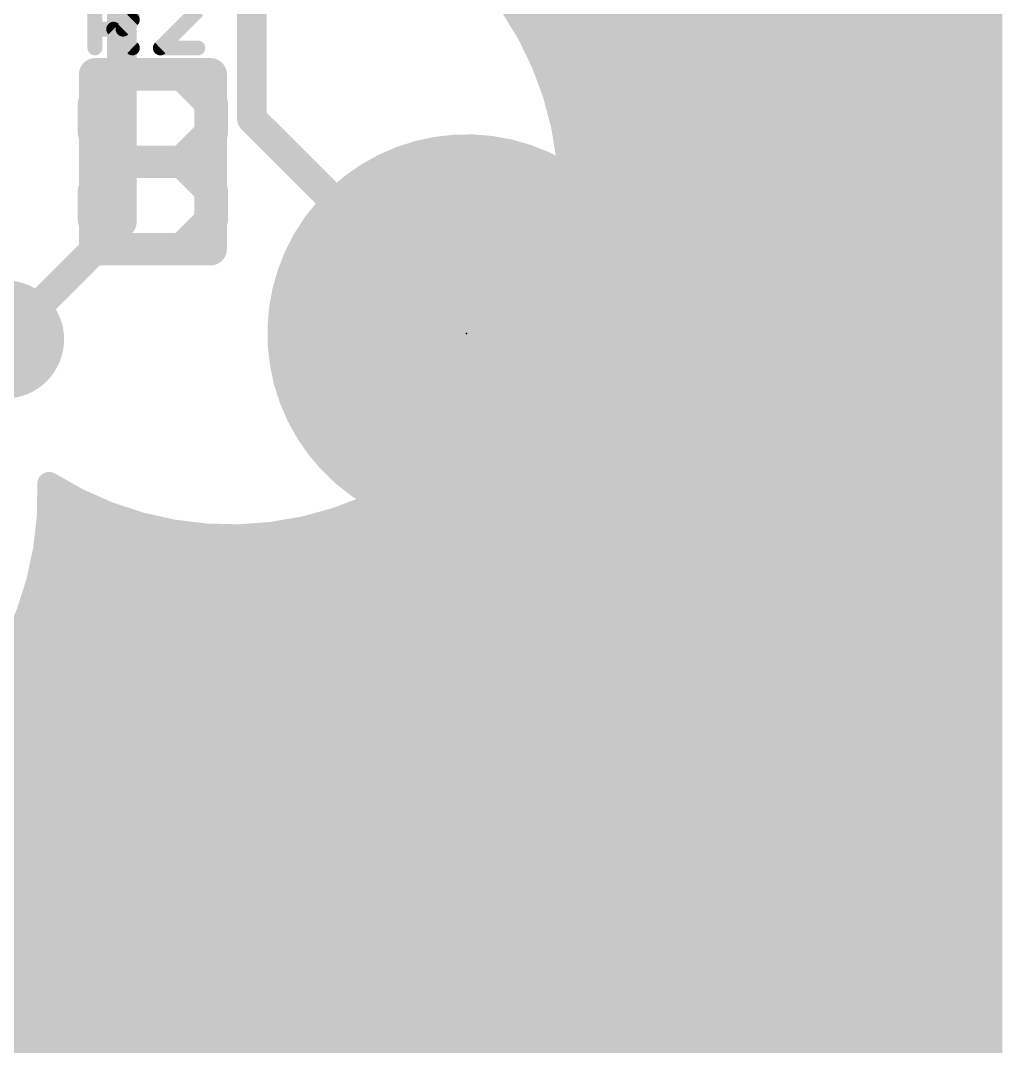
# Model space of a CAD drawing. Extents: x -39 to 92, y -66 to 29.
# Drawn here: x 13.68 to 22.11, y 1.12 to 9.93 of the extents above; entities that cross this region are included whole.
import ezdxf

# ---------------------------------------------------------------- set-up
doc = ezdxf.new("R2010")
doc.units = 0
for name, color, linetype in [('1', 12, 'CONTINUOUS'), ('16', 132, 'CONTINUOUS'), ('17', 110, 'CONTINUOUS'), ('18', 110, 'CONTINUOUS'), ('20', 53, 'CONTINUOUS'), ('21', 41, 'CONTINUOUS'), ('22', 40, 'CONTINUOUS'), ('23', 53, 'CONTINUOUS'), ('25', 253, 'CONTINUOUS'), ('29', 40, 'CONTINUOUS')]:
    doc.layers.add(name, color=color, linetype=linetype)

# ---------------------------------------------------------------- blocks, each defined once
blk = doc.blocks.new('ROUNDP')
at = {"const_width": 0.5}
blk.add_lwpolyline([(0, -0.25, 1), (0, 0.25, 1), (0, -0.25)], format="xyb", dxfattribs=at)
blk = doc.blocks.new('ROUNDV')
at = {"const_width": 0.5}
blk.add_lwpolyline([(0, -0.25, 1), (0, 0.25, 1), (0, -0.25)], format="xyb", dxfattribs=at)

msp = doc.modelspace()

# ---------------------------------------------------------------- linework, layer by layer
at = {"layer": '1'}
for points, const_width in [([(15.6709, 9.0814), (15.6709, 10.9982)], 0.254), ([(18.5119, 9.4429), (18.1937, 9.6175)], 0.2032), ([(18.1937, 9.6175), (18.3332, 9.2132)], 0.2032), ([(18.2168, 9.5504), (18.316, 9.5504)], 0.2032), ([(18.7997, 9.2218), (18.5119, 9.4429)], 0.2032), ([(18.287, 9.3472), (18.6365, 9.3472)], 0.2032), ([(18.3332, 9.2132), (18.4138, 8.7933)], 0.2032), ([(19.0504, 8.9593), (18.7997, 9.2218)], 0.2032), ([(17.5133, 7.239), (15.6709, 9.0814)], 0.254), ([(18.3465, 9.144), (18.874, 9.144)], 0.2032), ([(18.3855, 8.9408), (19.0632, 8.9408)], 0.2032), ([(19.2579, 8.6615), (19.0504, 8.9593)], 0.2032), ([(18.4138, 8.7933), (18.434, 8.3661)], 0.2032), ([(18.4165, 8.7376), (19.2049, 8.7376)], 0.2032), ([(19.4175, 8.3356), (19.2579, 8.6615)], 0.2032), ([(18.426, 8.5344), (19.3201, 8.5344)], 0.2032), ([(18.434, 8.3661), (18.3931, 7.9405)], 0.2032), ([(18.4306, 8.3312), (19.4188, 8.3312)], 0.2032), ([(19.5254, 7.989), (19.4175, 8.3356)], 0.2032), ([(18.4111, 8.128), (19.4821, 8.128)], 0.2032), ([(18.3931, 7.9405), (18.2922, 7.5249)], 0.2032), ([(18.3893, 7.9248), (19.535, 7.9248)], 0.2032), ([(19.579, 7.6301), (19.5254, 7.989)], 0.2032), ([(18.34, 7.7216), (19.5653, 7.7216)], 0.2032), ([(19.5771, 7.2671), (19.579, 7.6301)], 0.2032), ([(18.2922, 7.5249), (18.1332, 7.128)], 0.2032), ([(18.2896, 7.5184), (19.5784, 7.5184)], 0.2032), ([(18.2082, 7.3152), (19.5774, 7.3152)], 0.2032), ([(19.5198, 6.9087), (19.5771, 7.2671)], 0.2032), ([(18.1332, 7.128), (17.9194, 6.7576)], 0.2032), ([(18.124, 7.112), (19.5523, 7.112)], 0.2032), ([(18.0067, 6.9088), (19.5198, 6.9088)], 0.2032), ([(19.4083, 6.5633), (19.5198, 6.9087)], 0.2032), ([(17.9194, 6.7576), (17.6551, 6.4215)], 0.2032), ([(17.8785, 6.7056), (19.4542, 6.7056)], 0.2032), ([(19.2454, 6.239), (19.4083, 6.5633)], 0.2032), ([(17.6551, 6.4215), (17.3457, 6.1263)], 0.2032), ([(17.7187, 6.5024), (19.3777, 6.5024)], 0.2032), ([(17.5269, 6.2992), (19.2756, 6.2992)], 0.2032), ([(19.046, 5.9357), (19.2454, 6.239)], 0.2032), ([(17.3457, 6.1263), (16.9975, 5.8781)], 0.2032), ([(17.3032, 6.096), (19.1513, 6.096)], 0.2032), ([(17.0181, 5.8928), (19.0072, 5.8928)], 0.2032), ([(18.8026, 5.6665), (19.046, 5.9357)], 0.2032), ([(16.9975, 5.8781), (16.6175, 5.682)], 0.2032), ([(16.6175, 5.682), (16.2135, 5.5418)], 0.2032), ([(16.6323, 5.6896), (18.8235, 5.6896)], 0.2032), ([(18.5209, 5.4376), (18.8026, 5.6665)], 0.2032), ([(16.2135, 5.5418), (15.7937, 5.4605)], 0.2032), ([(15.7937, 5.4605), (16.1039, 5.2722)], 0.2032), ([(15.9273, 5.4864), (18.5809, 5.4864)], 0.2032), ([(18.2075, 5.2545), (18.5209, 5.4376)], 0.2032), ([(16.0858, 5.2832), (18.2565, 5.2832)], 0.2032), ([(16.1039, 5.2722), (16.4393, 5.1335)], 0.2032), ([(17.8698, 5.1215), (18.2075, 5.2545)], 0.2032), ([(16.4393, 5.1335), (16.792, 5.0477)], 0.2032), ([(17.5157, 5.0416), (17.8698, 5.1215)], 0.2032), ([(16.6593, 5.08), (17.6858, 5.08)], 0.2032), ([(16.792, 5.0477), (17.1536, 5.0169)], 0.2032), ([(17.1536, 5.0169), (17.5157, 5.0416)], 0.2032)]:
    msp.add_lwpolyline(points, dxfattribs=dict(at, const_width=const_width))
for points, const_width in [([(18.2181, 9.662, 1), (18.1693, 9.5729)], 0.1016), ([(18.2417, 9.634, 1), (18.1457, 9.6009)], 0.1016), ([(18.2168, 9.6012, 1), (18.2168, 9.4996)], 0.1016), ([(18.316, 9.4996, 1), (18.316, 9.6012)], 0.1016), ([(18.5429, 9.4832, 1), (18.481, 9.4027)], 0.1016), ([(18.4875, 9.3984, 1), (18.5363, 9.4875)], 0.1016), ([(18.287, 9.398, 1), (18.287, 9.2964)], 0.1016), ([(18.6365, 9.2964, 1), (18.6365, 9.398)], 0.1016), ([(18.3831, 9.2228, 1), (18.2833, 9.2037)], 0.1016), ([(18.2852, 9.1967, 1), (18.3812, 9.2298)], 0.1016), ([(18.8365, 9.2569, 1), (18.763, 9.1867)], 0.1016), ([(18.7688, 9.1815, 1), (18.8307, 9.2621)], 0.1016), ([(15.7158, 9.1263, 1), (15.626, 9.0365)], 0.127), ([(18.3465, 9.1948, 1), (18.3465, 9.0932)], 0.1016), ([(18.874, 9.0932, 1), (18.874, 9.1948)], 0.1016), ([(15.6074, 9.0814, 1), (15.7344, 9.0814)], 0.127), ([(18.3855, 8.9916, 1), (18.3855, 8.89)], 0.1016), ([(19.092, 8.9883, 1), (19.0087, 8.9302)], 0.1016), ([(19.0136, 8.9242, 1), (19.0871, 8.9944)], 0.1016), ([(19.0632, 8.89, 1), (19.0632, 8.9916)], 0.1016), ([(18.4646, 8.7957, 1), (18.3631, 8.7909)], 0.1016), ([(18.364, 8.7837, 1), (18.4637, 8.8029)], 0.1016), ([(18.4165, 8.7884, 1), (18.4165, 8.6868)], 0.1016), ([(19.2049, 8.6868, 1), (19.2049, 8.7884)], 0.1016), ([(19.3035, 8.6839, 1), (19.2123, 8.6392)], 0.1016), ([(19.2162, 8.6325, 1), (19.2996, 8.6906)], 0.1016), ([(18.426, 8.5852, 1), (18.426, 8.4836)], 0.1016), ([(19.3201, 8.4836, 1), (19.3201, 8.5852)], 0.1016), ([(18.4845, 8.3613, 1), (18.3834, 8.371)], 0.1016), ([(18.4306, 8.382, 1), (18.4306, 8.2804)], 0.1016), ([(18.3832, 8.3638, 1), (18.4847, 8.3685)], 0.1016), ([(19.466, 8.3507, 1), (19.369, 8.3205)], 0.1016), ([(19.3719, 8.3132, 1), (19.4631, 8.3579)], 0.1016), ([(19.4188, 8.2804, 1), (19.4188, 8.382)], 0.1016), ([(18.4111, 8.1788, 1), (18.4111, 8.0772)], 0.1016), ([(19.4821, 8.0772, 1), (19.4821, 8.1788)], 0.1016), ([(18.3893, 7.9756, 1), (18.3893, 7.874)], 0.1016), ([(18.4425, 7.9285, 1), (18.3438, 7.9525)], 0.1016), ([(19.5756, 7.9965, 1), (19.4751, 7.9815)], 0.1016), ([(19.4769, 7.9739, 1), (19.5739, 8.0041)], 0.1016), ([(19.535, 7.874, 1), (19.535, 7.9756)], 0.1016), ([(18.3426, 7.9453, 1), (18.4437, 7.9356)], 0.1016), ([(18.34, 7.7724, 1), (18.34, 7.6708)], 0.1016), ([(19.5653, 7.6708, 1), (19.5653, 7.7724)], 0.1016), ([(19.6298, 7.6298, 1), (19.5282, 7.6303)], 0.1016), ([(19.5287, 7.6225, 1), (19.6292, 7.6376)], 0.1016), ([(18.2896, 7.5692, 1), (18.2896, 7.4676)], 0.1016), ([(18.2428, 7.5369, 1), (18.3416, 7.513)], 0.1016), ([(18.3394, 7.5061, 1), (18.245, 7.5438)], 0.1016), ([(19.5784, 7.4676, 1), (19.5784, 7.5692)], 0.1016), ([(18.2082, 7.366, 1), (18.2082, 7.2644)], 0.1016), ([(19.5774, 7.2644, 1), (19.5774, 7.366)], 0.1016), ([(17.4684, 7.1941, 1), (17.5582, 7.2839)], 0.127), ([(19.5263, 7.2674, 1), (19.6279, 7.2668)], 0.1016), ([(19.6273, 7.2591, 1), (19.5269, 7.2751)], 0.1016), ([(18.1772, 7.1026, 1), (18.0892, 7.1534)], 0.1016), ([(18.124, 7.1628, 1), (18.124, 7.0612)], 0.1016), ([(18.0861, 7.1469, 1), (18.1804, 7.1091)], 0.1016), ([(19.5523, 7.0612, 1), (19.5523, 7.1628)], 0.1016), ([(18.0067, 6.9596, 1), (18.0067, 6.858)], 0.1016), ([(19.4696, 6.9167, 1), (19.5699, 6.9007)], 0.1016), ([(19.5681, 6.8931, 1), (19.4714, 6.9243)], 0.1016), ([(19.5198, 6.858, 1), (19.5198, 6.9596)], 0.1016), ([(17.8785, 6.7564, 1), (17.8785, 6.6548)], 0.1016), ([(17.8754, 6.783, 1), (17.9634, 6.7322)], 0.1016), ([(17.9593, 6.7262, 1), (17.8795, 6.789)], 0.1016), ([(19.4542, 6.6548, 1), (19.4542, 6.7564)], 0.1016), ([(19.36, 6.5789, 1), (19.4566, 6.5477)], 0.1016), ([(19.4537, 6.5405, 1), (19.3629, 6.5861)], 0.1016), ([(17.6902, 6.3847, 1), (17.62, 6.4582)], 0.1016), ([(17.7187, 6.5532, 1), (17.7187, 6.4516)], 0.1016), ([(19.3777, 6.4516, 1), (19.3777, 6.5532)], 0.1016), ([(17.6152, 6.4529, 1), (17.695, 6.3901)], 0.1016), ([(17.5269, 6.35, 1), (17.5269, 6.2484)], 0.1016), ([(19.2756, 6.2484, 1), (19.2756, 6.35)], 0.1016), ([(19.2, 6.2618, 1), (19.2907, 6.2162)], 0.1016), ([(19.2878, 6.2111, 1), (19.2029, 6.2669)], 0.1016), ([(17.3032, 6.1468, 1), (17.3032, 6.0452)], 0.1016), ([(17.3106, 6.1631, 1), (17.3808, 6.0895)], 0.1016), ([(17.3752, 6.0849, 1), (17.3162, 6.1677)], 0.1016), ([(19.1513, 6.0452, 1), (19.1513, 6.1468)], 0.1016), ([(17.0181, 5.9436, 1), (17.0181, 5.842)], 0.1016), ([(19.0035, 5.9636, 1), (19.0884, 5.9078)], 0.1016), ([(19.0072, 5.842, 1), (19.0072, 5.9436)], 0.1016), ([(19.0836, 5.9017, 1), (19.0083, 5.9698)], 0.1016), ([(16.968, 5.9195, 1), (17.027, 5.8367)], 0.1016), ([(17.0208, 5.833, 1), (16.9742, 5.9233)], 0.1016), ([(16.5942, 5.7271, 1), (16.6408, 5.6368)], 0.1016), ([(16.6323, 5.7404, 1), (16.6323, 5.6388)], 0.1016), ([(16.6342, 5.634, 1), (16.6009, 5.73)], 0.1016), ([(18.7649, 5.7006, 1), (18.8402, 5.6324)], 0.1016), ([(18.8346, 5.6271, 1), (18.7705, 5.7059)], 0.1016), ([(18.8235, 5.6388, 1), (18.8235, 5.7404)], 0.1016), ([(16.1969, 5.5898, 1), (16.2302, 5.4938)], 0.1016), ([(16.2232, 5.4919, 1), (16.2039, 5.5917)], 0.1016), ([(15.82, 5.504, 1), (15.7673, 5.4171)], 0.1016), ([(15.784, 5.5104, 1), (15.8033, 5.4107)], 0.1016), ([(15.9273, 5.5372, 1), (15.9273, 5.4356)], 0.1016), ([(18.5809, 5.4356, 1), (18.5809, 5.5372)], 0.1016), ([(18.4888, 5.4771, 1), (18.5529, 5.3982)], 0.1016), ([(18.5465, 5.3938, 1), (18.4952, 5.4815)], 0.1016), ([(16.0858, 5.334, 1), (16.0858, 5.2324)], 0.1016), ([(16.1234, 5.3191, 1), (16.0845, 5.2253)], 0.1016), ([(18.2565, 5.2324, 1), (18.2565, 5.334)], 0.1016), ([(16.0776, 5.2288, 1), (16.1303, 5.3156)], 0.1016), ([(18.1819, 5.2984, 1), (18.2331, 5.2107)], 0.1016), ([(18.2261, 5.2073, 1), (18.1889, 5.3018)], 0.1016), ([(16.4514, 5.1829, 1), (16.4273, 5.0841)], 0.1016), ([(16.4199, 5.0866, 1), (16.4588, 5.1805)], 0.1016), ([(17.8512, 5.1688, 1), (17.8884, 5.0742)], 0.1016), ([(17.881, 5.0719, 1), (17.8586, 5.1711)], 0.1016), ([(16.6593, 5.1308, 1), (16.6593, 5.0292)], 0.1016), ([(16.7963, 5.0983, 1), (16.7877, 4.9971)], 0.1016), ([(16.78, 4.9984, 1), (16.804, 5.0971)], 0.1016), ([(17.1502, 5.0675, 1), (17.1571, 4.9662)], 0.1016), ([(17.1493, 4.9662, 1), (17.158, 5.0675)], 0.1016), ([(17.5046, 5.0912, 1), (17.5269, 4.9921)], 0.1016), ([(17.5192, 4.991, 1), (17.5123, 5.0923)], 0.1016), ([(17.6858, 5.0292, 1), (17.6858, 5.1308)], 0.1016)]:
    msp.add_lwpolyline(points, format="xyb", dxfattribs=dict(at, const_width=const_width))
at = {"layer": '16'}
for points, const_width in [([(14.5542, 8.1915), (14.5542, 13.0048)], 0.254), ([(18.1937, 9.6175), (18.5119, 9.4429)], 0.2032), ([(18.3332, 9.2132), (18.1937, 9.6175)], 0.2032), ([(18.2168, 9.5504), (18.316, 9.5504)], 0.2032), ([(18.5119, 9.4429), (18.7997, 9.2218)], 0.2032), ([(18.287, 9.3472), (18.6365, 9.3472)], 0.2032), ([(18.4138, 8.7933), (18.3332, 9.2132)], 0.2032), ([(18.7997, 9.2218), (19.0504, 8.9593)], 0.2032), ([(18.3465, 9.144), (18.874, 9.144)], 0.2032), ([(18.3855, 8.9408), (19.0632, 8.9408)], 0.2032), ([(19.0504, 8.9593), (19.2579, 8.6615)], 0.2032), ([(18.434, 8.3661), (18.4138, 8.7933)], 0.2032), ([(18.4165, 8.7376), (19.2049, 8.7376)], 0.2032), ([(19.2579, 8.6615), (19.4175, 8.3356)], 0.2032), ([(18.426, 8.5344), (19.3201, 8.5344)], 0.2032), ([(18.3931, 7.9405), (18.434, 8.3661)], 0.2032), ([(18.4306, 8.3312), (19.4188, 8.3312)], 0.2032), ([(19.4175, 8.3356), (19.5254, 7.989)], 0.2032), ([(13.5509, 7.1882), (14.5542, 8.1915)], 0.254), ([(18.4111, 8.128), (19.4821, 8.128)], 0.2032), ([(18.2922, 7.5249), (18.3931, 7.9405)], 0.2032), ([(18.3893, 7.9248), (19.535, 7.9248)], 0.2032), ([(19.5254, 7.989), (19.579, 7.6301)], 0.2032), ([(18.34, 7.7216), (19.5653, 7.7216)], 0.2032), ([(19.579, 7.6301), (19.5771, 7.2671)], 0.2032), ([(18.1332, 7.128), (18.2922, 7.5249)], 0.2032), ([(18.2896, 7.5184), (19.5784, 7.5184)], 0.2032), ([(18.2082, 7.3152), (19.5774, 7.3152)], 0.2032), ([(19.5771, 7.2671), (19.5198, 6.9087)], 0.2032), ([(17.9194, 6.7576), (18.1332, 7.128)], 0.2032), ([(18.124, 7.112), (19.5523, 7.112)], 0.2032), ([(18.0067, 6.9088), (19.5198, 6.9088)], 0.2032), ([(19.5198, 6.9087), (19.4083, 6.5633)], 0.2032), ([(17.6551, 6.4215), (17.9194, 6.7576)], 0.2032), ([(17.8785, 6.7056), (19.4542, 6.7056)], 0.2032), ([(19.4083, 6.5633), (19.2454, 6.239)], 0.2032), ([(17.3457, 6.1263), (17.6551, 6.4215)], 0.2032), ([(17.7187, 6.5024), (19.3777, 6.5024)], 0.2032), ([(17.5269, 6.2992), (19.2756, 6.2992)], 0.2032), ([(19.2454, 6.239), (19.046, 5.9357)], 0.2032), ([(16.9975, 5.8781), (17.3457, 6.1263)], 0.2032), ([(17.3032, 6.096), (19.1513, 6.096)], 0.2032), ([(17.0181, 5.8928), (19.0072, 5.8928)], 0.2032), ([(19.046, 5.9357), (18.8026, 5.6665)], 0.2032), ([(16.6175, 5.682), (16.9975, 5.8781)], 0.2032), ([(16.2135, 5.5418), (16.6175, 5.682)], 0.2032), ([(16.6323, 5.6896), (18.8235, 5.6896)], 0.2032), ([(18.8026, 5.6665), (18.5209, 5.4376)], 0.2032), ([(15.7937, 5.4605), (16.2135, 5.5418)], 0.2032), ([(16.1039, 5.2722), (15.7937, 5.4605)], 0.2032), ([(15.9273, 5.4864), (18.5809, 5.4864)], 0.2032), ([(18.5209, 5.4376), (18.2075, 5.2545)], 0.2032), ([(16.0858, 5.2832), (18.2565, 5.2832)], 0.2032), ([(16.4393, 5.1335), (16.1039, 5.2722)], 0.2032), ([(18.2075, 5.2545), (17.8698, 5.1215)], 0.2032), ([(16.792, 5.0477), (16.4393, 5.1335)], 0.2032), ([(17.8698, 5.1215), (17.5157, 5.0416)], 0.2032), ([(16.6593, 5.08), (17.6858, 5.08)], 0.2032), ([(17.1536, 5.0169), (16.792, 5.0477)], 0.2032), ([(17.5157, 5.0416), (17.1536, 5.0169)], 0.2032)]:
    msp.add_lwpolyline(points, dxfattribs=dict(at, const_width=const_width))
for points, const_width in [([(18.2181, 9.662, 1), (18.1693, 9.5729)], 0.1016), ([(18.2417, 9.634, 1), (18.1457, 9.6009)], 0.1016), ([(18.2168, 9.6012, 1), (18.2168, 9.4996)], 0.1016), ([(18.316, 9.4996, 1), (18.316, 9.6012)], 0.1016), ([(18.5429, 9.4832, 1), (18.481, 9.4027)], 0.1016), ([(18.4875, 9.3984, 1), (18.5363, 9.4875)], 0.1016), ([(18.287, 9.398, 1), (18.287, 9.2964)], 0.1016), ([(18.6365, 9.2964, 1), (18.6365, 9.398)], 0.1016), ([(18.3831, 9.2228, 1), (18.2833, 9.2037)], 0.1016), ([(18.2852, 9.1967, 1), (18.3812, 9.2298)], 0.1016), ([(18.8365, 9.2569, 1), (18.763, 9.1867)], 0.1016), ([(18.7688, 9.1815, 1), (18.8307, 9.2621)], 0.1016), ([(18.3465, 9.1948, 1), (18.3465, 9.0932)], 0.1016), ([(18.874, 9.0932, 1), (18.874, 9.1948)], 0.1016), ([(18.3855, 8.9916, 1), (18.3855, 8.89)], 0.1016), ([(19.092, 8.9883, 1), (19.0087, 8.9302)], 0.1016), ([(19.0136, 8.9242, 1), (19.0871, 8.9944)], 0.1016), ([(19.0632, 8.89, 1), (19.0632, 8.9916)], 0.1016), ([(18.4646, 8.7957, 1), (18.3631, 8.7909)], 0.1016), ([(18.364, 8.7837, 1), (18.4637, 8.8029)], 0.1016), ([(18.4165, 8.7884, 1), (18.4165, 8.6868)], 0.1016), ([(19.2049, 8.6868, 1), (19.2049, 8.7884)], 0.1016), ([(19.3035, 8.6839, 1), (19.2123, 8.6392)], 0.1016), ([(19.2162, 8.6325, 1), (19.2996, 8.6906)], 0.1016), ([(18.426, 8.5852, 1), (18.426, 8.4836)], 0.1016), ([(19.3201, 8.4836, 1), (19.3201, 8.5852)], 0.1016), ([(18.4845, 8.3613, 1), (18.3834, 8.371)], 0.1016), ([(18.4306, 8.382, 1), (18.4306, 8.2804)], 0.1016), ([(18.3832, 8.3638, 1), (18.4847, 8.3685)], 0.1016), ([(19.466, 8.3507, 1), (19.369, 8.3205)], 0.1016), ([(19.3719, 8.3132, 1), (19.4631, 8.3579)], 0.1016), ([(19.4188, 8.2804, 1), (19.4188, 8.382)], 0.1016), ([(14.5991, 8.1466, 1), (14.5093, 8.2364)], 0.127), ([(14.4907, 8.1915, 1), (14.6177, 8.1915)], 0.127), ([(18.4111, 8.1788, 1), (18.4111, 8.0772)], 0.1016), ([(19.4821, 8.0772, 1), (19.4821, 8.1788)], 0.1016), ([(18.3893, 7.9756, 1), (18.3893, 7.874)], 0.1016), ([(18.4425, 7.9285, 1), (18.3438, 7.9525)], 0.1016), ([(19.5756, 7.9965, 1), (19.4751, 7.9815)], 0.1016), ([(19.4769, 7.9739, 1), (19.5739, 8.0041)], 0.1016), ([(19.535, 7.874, 1), (19.535, 7.9756)], 0.1016), ([(18.3426, 7.9453, 1), (18.4437, 7.9356)], 0.1016), ([(18.34, 7.7724, 1), (18.34, 7.6708)], 0.1016), ([(19.5653, 7.6708, 1), (19.5653, 7.7724)], 0.1016), ([(19.6298, 7.6298, 1), (19.5282, 7.6303)], 0.1016), ([(19.5287, 7.6225, 1), (19.6292, 7.6376)], 0.1016), ([(18.2896, 7.5692, 1), (18.2896, 7.4676)], 0.1016), ([(18.2428, 7.5369, 1), (18.3416, 7.513)], 0.1016), ([(18.3394, 7.5061, 1), (18.245, 7.5438)], 0.1016), ([(19.5784, 7.4676, 1), (19.5784, 7.5692)], 0.1016), ([(18.2082, 7.366, 1), (18.2082, 7.2644)], 0.1016), ([(19.5774, 7.2644, 1), (19.5774, 7.366)], 0.1016), ([(19.5263, 7.2674, 1), (19.6279, 7.2668)], 0.1016), ([(19.6273, 7.2591, 1), (19.5269, 7.2751)], 0.1016), ([(18.1772, 7.1026, 1), (18.0892, 7.1534)], 0.1016), ([(18.124, 7.1628, 1), (18.124, 7.0612)], 0.1016), ([(18.0861, 7.1469, 1), (18.1804, 7.1091)], 0.1016), ([(19.5523, 7.0612, 1), (19.5523, 7.1628)], 0.1016), ([(18.0067, 6.9596, 1), (18.0067, 6.858)], 0.1016), ([(19.4696, 6.9167, 1), (19.5699, 6.9007)], 0.1016), ([(19.5681, 6.8931, 1), (19.4714, 6.9243)], 0.1016), ([(19.5198, 6.858, 1), (19.5198, 6.9596)], 0.1016), ([(17.8785, 6.7564, 1), (17.8785, 6.6548)], 0.1016), ([(17.8754, 6.783, 1), (17.9634, 6.7322)], 0.1016), ([(17.9593, 6.7262, 1), (17.8795, 6.789)], 0.1016), ([(19.4542, 6.6548, 1), (19.4542, 6.7564)], 0.1016), ([(19.36, 6.5789, 1), (19.4566, 6.5477)], 0.1016), ([(19.4537, 6.5405, 1), (19.3629, 6.5861)], 0.1016), ([(17.6902, 6.3847, 1), (17.62, 6.4582)], 0.1016), ([(17.7187, 6.5532, 1), (17.7187, 6.4516)], 0.1016), ([(19.3777, 6.4516, 1), (19.3777, 6.5532)], 0.1016), ([(17.6152, 6.4529, 1), (17.695, 6.3901)], 0.1016), ([(17.5269, 6.35, 1), (17.5269, 6.2484)], 0.1016), ([(19.2756, 6.2484, 1), (19.2756, 6.35)], 0.1016), ([(19.2, 6.2618, 1), (19.2907, 6.2162)], 0.1016), ([(19.2878, 6.2111, 1), (19.2029, 6.2669)], 0.1016), ([(17.3032, 6.1468, 1), (17.3032, 6.0452)], 0.1016), ([(17.3106, 6.1631, 1), (17.3808, 6.0895)], 0.1016), ([(17.3752, 6.0849, 1), (17.3162, 6.1677)], 0.1016), ([(19.1513, 6.0452, 1), (19.1513, 6.1468)], 0.1016), ([(17.0181, 5.9436, 1), (17.0181, 5.842)], 0.1016), ([(19.0035, 5.9636, 1), (19.0884, 5.9078)], 0.1016), ([(19.0072, 5.842, 1), (19.0072, 5.9436)], 0.1016), ([(19.0836, 5.9017, 1), (19.0083, 5.9698)], 0.1016), ([(16.968, 5.9195, 1), (17.027, 5.8367)], 0.1016), ([(17.0208, 5.833, 1), (16.9742, 5.9233)], 0.1016), ([(16.5942, 5.7271, 1), (16.6408, 5.6368)], 0.1016), ([(16.6323, 5.7404, 1), (16.6323, 5.6388)], 0.1016), ([(16.6342, 5.634, 1), (16.6009, 5.73)], 0.1016), ([(18.7649, 5.7006, 1), (18.8402, 5.6324)], 0.1016), ([(18.8346, 5.6271, 1), (18.7705, 5.7059)], 0.1016), ([(18.8235, 5.6388, 1), (18.8235, 5.7404)], 0.1016), ([(16.1969, 5.5898, 1), (16.2302, 5.4938)], 0.1016), ([(16.2232, 5.4919, 1), (16.2039, 5.5917)], 0.1016), ([(15.82, 5.504, 1), (15.7673, 5.4171)], 0.1016), ([(15.784, 5.5104, 1), (15.8033, 5.4107)], 0.1016), ([(15.9273, 5.5372, 1), (15.9273, 5.4356)], 0.1016), ([(18.5809, 5.4356, 1), (18.5809, 5.5372)], 0.1016), ([(18.4888, 5.4771, 1), (18.5529, 5.3982)], 0.1016), ([(18.5465, 5.3938, 1), (18.4952, 5.4815)], 0.1016), ([(16.0858, 5.334, 1), (16.0858, 5.2324)], 0.1016), ([(16.1234, 5.3191, 1), (16.0845, 5.2253)], 0.1016), ([(18.2565, 5.2324, 1), (18.2565, 5.334)], 0.1016), ([(16.0776, 5.2288, 1), (16.1303, 5.3156)], 0.1016), ([(18.1819, 5.2984, 1), (18.2331, 5.2107)], 0.1016), ([(18.2261, 5.2073, 1), (18.1889, 5.3018)], 0.1016), ([(16.4514, 5.1829, 1), (16.4273, 5.0841)], 0.1016), ([(16.4199, 5.0866, 1), (16.4588, 5.1805)], 0.1016), ([(17.8512, 5.1688, 1), (17.8884, 5.0742)], 0.1016), ([(17.881, 5.0719, 1), (17.8586, 5.1711)], 0.1016), ([(16.6593, 5.1308, 1), (16.6593, 5.0292)], 0.1016), ([(16.7963, 5.0983, 1), (16.7877, 4.9971)], 0.1016), ([(16.78, 4.9984, 1), (16.804, 5.0971)], 0.1016), ([(17.1502, 5.0675, 1), (17.1571, 4.9662)], 0.1016), ([(17.1493, 4.9662, 1), (17.158, 5.0675)], 0.1016), ([(17.5046, 5.0912, 1), (17.5269, 4.9921)], 0.1016), ([(17.5192, 4.991, 1), (17.5123, 5.0923)], 0.1016), ([(17.6858, 5.0292, 1), (17.6858, 5.1308)], 0.1016)]:
    msp.add_lwpolyline(points, format="xyb", dxfattribs=dict(at, const_width=const_width))
at = {"layer": '20', "const_width": 0.2032}
msp.add_lwpolyline([(11.0109, 0.9982, 1), (11.0109, 20.9982, 1), (11.0109, 0.9982)], format="xyb", dxfattribs=at)
at = {"layer": '21', "const_width": 0.2794}
for points in [[(14.3256, 7.9629), (14.3256, 9.4628)], [(14.3256, 9.4628), (15.0755, 9.4628)], [(15.0755, 9.4628), (15.3255, 9.2128)], [(15.3255, 9.2128), (15.3255, 8.9628)], [(15.3255, 8.9628), (15.0755, 8.7128)], [(14.3256, 8.7128), (15.0755, 8.7128)], [(15.0755, 8.7128), (15.3255, 8.4629)], [(15.3255, 8.4629), (15.3255, 8.2129)], [(15.3255, 8.2129), (15.0755, 7.9629)], [(15.0755, 7.9629), (14.3256, 7.9629)]]:
    msp.add_lwpolyline(points, dxfattribs=at)
at = {"layer": '21', "const_width": 0.1397}
for points in [[(14.3256, 9.5326, 1), (14.3256, 9.3929)], [(14.3955, 9.4628, 1), (14.2558, 9.4628)], [(15.1249, 9.5122, 1), (15.0261, 9.4134)], [(15.0755, 9.3929, 1), (15.0755, 9.5326)], [(15.3954, 9.2128, 1), (15.2557, 9.2128)], [(15.2761, 9.1634, 1), (15.3749, 9.2622)], [(15.3749, 8.9134, 1), (15.2761, 9.0122)], [(15.2557, 8.9628, 1), (15.3954, 8.9628)], [(14.3256, 8.7827, 1), (14.3256, 8.643)], [(15.1249, 8.7622, 1), (15.0261, 8.6634)], [(15.0261, 8.7622, 1), (15.1249, 8.6634)], [(15.0755, 8.643, 1), (15.0755, 8.7827)], [(15.3954, 8.4629, 1), (15.2557, 8.4629)], [(15.2761, 8.4135, 1), (15.3749, 8.5123)], [(15.2557, 8.2129, 1), (15.3954, 8.2129)], [(15.3749, 8.1635, 1), (15.2761, 8.2623)], [(14.3256, 8.0328, 1), (14.3256, 7.8931)], [(14.2558, 7.9629, 1), (14.3955, 7.9629)], [(15.0261, 8.0123, 1), (15.1249, 7.9135)], [(15.0755, 7.8931, 1), (15.0755, 8.0328)]]:
    msp.add_lwpolyline(points, format="xyb", dxfattribs=at)
at = {"layer": '22', "const_width": 0.2794}
for points in [[(14.5663, 9.4628), (14.3163, 9.2128)], [(15.3162, 9.4628), (14.5663, 9.4628)], [(15.3162, 7.9629), (15.3162, 9.4628)], [(14.3163, 9.2128), (14.3163, 8.9628)], [(14.3163, 8.9628), (14.5663, 8.7128)], [(14.5663, 8.7128), (14.3163, 8.4629)], [(15.3162, 8.7128), (14.5663, 8.7128)], [(14.3163, 8.4629), (14.3163, 8.2129)], [(14.3163, 8.2129), (14.5663, 7.9629)], [(14.5663, 7.9629), (15.3162, 7.9629)]]:
    msp.add_lwpolyline(points, dxfattribs=at)
at = {"layer": '22', "const_width": 0.1397}
for points in [[(14.5663, 9.5326, 1), (14.5663, 9.3929)], [(14.6157, 9.4134, 1), (14.5169, 9.5122)], [(15.3861, 9.4628, 1), (15.2463, 9.4628)], [(15.3162, 9.3929, 1), (15.3162, 9.5326)], [(14.3861, 9.2128, 1), (14.2464, 9.2128)], [(14.2669, 9.2622, 1), (14.3657, 9.1634)], [(14.3657, 9.0122, 1), (14.2669, 8.9134)], [(14.2464, 8.9628, 1), (14.3861, 8.9628)], [(14.5663, 8.7827, 1), (14.5663, 8.643)], [(14.6157, 8.6634, 1), (14.5169, 8.7622)], [(14.5169, 8.6634, 1), (14.6157, 8.7622)], [(15.3162, 8.643, 1), (15.3162, 8.7827)], [(14.3861, 8.4629, 1), (14.2464, 8.4629)], [(14.2669, 8.5123, 1), (14.3657, 8.4135)], [(14.2464, 8.2129, 1), (14.3861, 8.2129)], [(14.3657, 8.2623, 1), (14.2669, 8.1635)], [(14.5663, 8.0328, 1), (14.5663, 7.8931)], [(14.5169, 7.9135, 1), (14.6157, 8.0123)], [(15.2463, 7.9629, 1), (15.3861, 7.9629)], [(15.3162, 7.8931, 1), (15.3162, 8.0328)]]:
    msp.add_lwpolyline(points, format="xyb", dxfattribs=at)
at = {"layer": '23'}
msp.add_point((17.5133, 7.239), dxfattribs=at)
at = {"layer": '25', "const_width": 0.127}
for points in [[(14.3231, 9.6901), (14.3231, 10.1731)], [(14.6451, 10.0926), (14.6451, 9.9316)], [(14.8844, 9.6901), (15.2064, 10.0121)], [(14.6451, 9.9316), (14.5646, 9.8511)], [(14.5646, 9.8511), (14.3231, 9.8511)], [(14.4841, 9.8511), (14.6451, 9.6901)], [(15.2064, 9.6901), (14.8844, 9.6901)]]:
    msp.add_lwpolyline(points, dxfattribs=at)
at = {"layer": '25', "const_width": 0.0635}
for points in [[(14.6133, 9.9316, 1), (14.6768, 9.9316)], [(14.6675, 9.9092, 1), (14.6226, 9.9541)], [(14.3231, 9.8829, 1), (14.3231, 9.8194)], [(14.5065, 9.8736, 1), (14.4616, 9.8287)], [(14.5421, 9.8736, 1), (14.587, 9.8287)], [(14.5646, 9.8194, 1), (14.5646, 9.8829)], [(14.2913, 9.6901, 1), (14.3548, 9.6901)], [(14.6226, 9.6676, 1), (14.6675, 9.7126)], [(14.8619, 9.7126, 1), (14.9068, 9.6676)], [(14.8844, 9.7219, 1), (14.8844, 9.6584)], [(15.2064, 9.6584, 1), (15.2064, 9.7219)]]:
    msp.add_lwpolyline(points, format="xyb", dxfattribs=at)
at = {"layer": '29'}
for points, const_width in [([(13.9309, 5.9482, 1.041), (16.8409, 10.9982)], 0.2032), ([(18.0655, 10.0076, 1), (18.0655, 9.906)], 0.1016), ([(22.0109, 9.906, 1), (22.0109, 10.0076)], 0.1016), ([(18.2608, 9.8076, 1), (18.161, 9.7888)], 0.1016), ([(18.1735, 9.7639, 1), (18.2483, 9.8325)], 0.1016), ([(18.2193, 9.8044, 1), (18.2193, 9.7028)], 0.1016), ([(22.0109, 9.7028, 1), (22.0109, 9.8044)], 0.1016), ([(18.2181, 9.662, 1), (18.1693, 9.5729)], 0.1016), ([(18.2417, 9.634, 1), (18.1457, 9.6009)], 0.1016), ([(18.2168, 9.6012, 1), (18.2168, 9.4996)], 0.1016), ([(18.2574, 9.6012, 1), (18.2574, 9.4996)], 0.1016), ([(18.316, 9.4996, 1), (18.316, 9.6012)], 0.1016), ([(22.0109, 9.4996, 1), (22.0109, 9.6012)], 0.1016), ([(18.5429, 9.4832, 1), (18.481, 9.4027)], 0.1016), ([(18.4875, 9.3984, 1), (18.5363, 9.4875)], 0.1016), ([(18.287, 9.398, 1), (18.287, 9.2964)], 0.1016), ([(18.2955, 9.398, 1), (18.2955, 9.2964)], 0.1016), ([(18.6365, 9.2964, 1), (18.6365, 9.398)], 0.1016), ([(22.0109, 9.2964, 1), (22.0109, 9.398)], 0.1016), ([(18.3831, 9.2228, 1), (18.2833, 9.2037)], 0.1016), ([(18.2852, 9.1967, 1), (18.3812, 9.2298)], 0.1016), ([(18.8365, 9.2569, 1), (18.763, 9.1867)], 0.1016), ([(18.7688, 9.1815, 1), (18.8307, 9.2621)], 0.1016), ([(18.3336, 9.1948, 1), (18.3336, 9.0932)], 0.1016), ([(18.3465, 9.1948, 1), (18.3465, 9.0932)], 0.1016), ([(18.874, 9.0932, 1), (18.874, 9.1948)], 0.1016), ([(22.0109, 9.0932, 1), (22.0109, 9.1948)], 0.1016), ([(18.3717, 8.9916, 1), (18.3717, 8.89)], 0.1016), ([(18.3855, 8.9916, 1), (18.3855, 8.89)], 0.1016), ([(19.092, 8.9883, 1), (19.0087, 8.9302)], 0.1016), ([(19.0136, 8.9242, 1), (19.0871, 8.9944)], 0.1016), ([(19.0632, 8.89, 1), (19.0632, 8.9916)], 0.1016), ([(22.0109, 8.89, 1), (22.0109, 8.9916)], 0.1016), ([(18.4098, 8.7884, 1), (18.4098, 8.6868)], 0.1016), ([(18.4646, 8.7957, 1), (18.3631, 8.7909)], 0.1016), ([(18.364, 8.7837, 1), (18.4637, 8.8029)], 0.1016), ([(18.4165, 8.7884, 1), (18.4165, 8.6868)], 0.1016), ([(19.2049, 8.6868, 1), (19.2049, 8.7884)], 0.1016), ([(22.0109, 8.6868, 1), (22.0109, 8.7884)], 0.1016), ([(19.3035, 8.6839, 1), (19.2123, 8.6392)], 0.1016), ([(19.2162, 8.6325, 1), (19.2996, 8.6906)], 0.1016), ([(18.426, 8.5852, 1), (18.426, 8.4836)], 0.1016), ([(18.4479, 8.5852, 1), (18.4479, 8.4836)], 0.1016), ([(19.3201, 8.4836, 1), (19.3201, 8.5852)], 0.1016), ([(22.0109, 8.4836, 1), (22.0109, 8.5852)], 0.1016), ([(18.4845, 8.3613, 1), (18.3834, 8.371)], 0.1016), ([(18.4306, 8.382, 1), (18.4306, 8.2804)], 0.1016), ([(18.3832, 8.3638, 1), (18.4847, 8.3685)], 0.1016), ([(18.486, 8.382, 1), (18.486, 8.2804)], 0.1016), ([(19.466, 8.3507, 1), (19.369, 8.3205)], 0.1016), ([(19.3719, 8.3132, 1), (19.4631, 8.3579)], 0.1016), ([(19.4188, 8.2804, 1), (19.4188, 8.382)], 0.1016), ([(22.0109, 8.2804, 1), (22.0109, 8.382)], 0.1016), ([(18.5604, 8.1868, 1), (18.4614, 8.2096)], 0.1016), ([(18.4111, 8.1788, 1), (18.4111, 8.0772)], 0.1016), ([(18.4947, 8.1788, 1), (18.4947, 8.0772)], 0.1016), ([(18.461, 8.1888, 1), (18.5608, 8.2076)], 0.1016), ([(19.4821, 8.0772, 1), (19.4821, 8.1788)], 0.1016), ([(22.0109, 8.0772, 1), (22.0109, 8.1788)], 0.1016), ([(18.3893, 7.9756, 1), (18.3893, 7.874)], 0.1016), ([(18.4425, 7.9285, 1), (18.3438, 7.9525)], 0.1016), ([(18.4478, 7.9756, 1), (18.4478, 7.874)], 0.1016), ([(19.5756, 7.9965, 1), (19.4751, 7.9815)], 0.1016), ([(19.4769, 7.9739, 1), (19.5739, 8.0041)], 0.1016), ([(19.535, 7.874, 1), (19.535, 7.9756)], 0.1016), ([(22.0109, 7.874, 1), (22.0109, 7.9756)], 0.1016), ([(18.3426, 7.9453, 1), (18.4437, 7.9356)], 0.1016), ([(18.34, 7.7724, 1), (18.34, 7.6708)], 0.1016), ([(18.4009, 7.7724, 1), (18.4009, 7.6708)], 0.1016), ([(19.5653, 7.6708, 1), (19.5653, 7.7724)], 0.1016), ([(22.0109, 7.6708, 1), (22.0109, 7.7724)], 0.1016), ([(19.6298, 7.6298, 1), (19.5282, 7.6303)], 0.1016), ([(19.5287, 7.6225, 1), (19.6292, 7.6376)], 0.1016), ([(18.2896, 7.5692, 1), (18.2896, 7.4676)], 0.1016), ([(18.2428, 7.5369, 1), (18.3416, 7.513)], 0.1016), ([(18.3394, 7.5061, 1), (18.245, 7.5438)], 0.1016), ([(18.354, 7.5692, 1), (18.354, 7.4676)], 0.1016), ([(19.5784, 7.4676, 1), (19.5784, 7.5692)], 0.1016), ([(22.0109, 7.4676, 1), (22.0109, 7.5692)], 0.1016), ([(18.2082, 7.366, 1), (18.2082, 7.2644)], 0.1016), ([(18.3071, 7.366, 1), (18.3071, 7.2644)], 0.1016), ([(19.5774, 7.2644, 1), (19.5774, 7.366)], 0.1016), ([(22.0109, 7.2644, 1), (22.0109, 7.366)], 0.1016), ([(19.5263, 7.2674, 1), (19.6279, 7.2668)], 0.1016), ([(19.6273, 7.2591, 1), (19.5269, 7.2751)], 0.1016), ([(18.1772, 7.1026, 1), (18.0892, 7.1534)], 0.1016), ([(18.124, 7.1628, 1), (18.124, 7.0612)], 0.1016), ([(18.0861, 7.1469, 1), (18.1804, 7.1091)], 0.1016), ([(18.2602, 7.1628, 1), (18.2602, 7.0612)], 0.1016), ([(19.5523, 7.0612, 1), (19.5523, 7.1628)], 0.1016), ([(22.0109, 7.0612, 1), (22.0109, 7.1628)], 0.1016), ([(18.0067, 6.9596, 1), (18.0067, 6.858)], 0.1016), ([(18.1614, 6.9096, 1), (18.2604, 6.8868)], 0.1016), ([(18.2133, 6.9596, 1), (18.2133, 6.858)], 0.1016), ([(18.2468, 6.8623, 1), (18.175, 6.9341)], 0.1016), ([(19.4696, 6.9167, 1), (19.5699, 6.9007)], 0.1016), ([(19.5681, 6.8931, 1), (19.4714, 6.9243)], 0.1016), ([(19.5198, 6.858, 1), (19.5198, 6.9596)], 0.1016), ([(22.0109, 6.858, 1), (22.0109, 6.9596)], 0.1016), ([(17.8785, 6.7564, 1), (17.8785, 6.6548)], 0.1016), ([(17.8754, 6.783, 1), (17.9634, 6.7322)], 0.1016), ([(17.9593, 6.7262, 1), (17.8795, 6.789)], 0.1016), ([(18.0183, 6.7564, 1), (18.0183, 6.6548)], 0.1016), ([(19.4542, 6.6548, 1), (19.4542, 6.7564)], 0.1016), ([(22.0109, 6.6548, 1), (22.0109, 6.7564)], 0.1016), ([(19.36, 6.5789, 1), (19.4566, 6.5477)], 0.1016), ([(19.4537, 6.5405, 1), (19.3629, 6.5861)], 0.1016), ([(17.6902, 6.3847, 1), (17.62, 6.4582)], 0.1016), ([(17.7187, 6.5532, 1), (17.7187, 6.4516)], 0.1016), ([(17.8151, 6.5532, 1), (17.8151, 6.4516)], 0.1016), ([(19.3777, 6.4516, 1), (19.3777, 6.5532)], 0.1016), ([(22.0109, 6.4516, 1), (22.0109, 6.5532)], 0.1016), ([(17.6152, 6.4529, 1), (17.695, 6.3901)], 0.1016), ([(17.5269, 6.35, 1), (17.5269, 6.2484)], 0.1016), ([(17.6119, 6.35, 1), (17.6119, 6.2484)], 0.1016), ([(19.2756, 6.2484, 1), (19.2756, 6.35)], 0.1016), ([(22.0109, 6.2484, 1), (22.0109, 6.35)], 0.1016), ([(19.2, 6.2618, 1), (19.2907, 6.2162)], 0.1016), ([(19.2878, 6.2111, 1), (19.2029, 6.2669)], 0.1016), ([(17.3032, 6.1468, 1), (17.3032, 6.0452)], 0.1016), ([(17.3106, 6.1631, 1), (17.3808, 6.0895)], 0.1016), ([(17.3752, 6.0849, 1), (17.3162, 6.1677)], 0.1016), ([(17.4087, 6.1468, 1), (17.4087, 6.0452)], 0.1016), ([(19.1513, 6.0452, 1), (19.1513, 6.1468)], 0.1016), ([(22.0109, 6.0452, 1), (22.0109, 6.1468)], 0.1016), ([(8.1009, 5.9582, 1.0343), (13.9309, 5.9482)], 0.2032), ([(13.9817, 5.9498, 1), (13.8801, 5.9466)], 0.1016), ([(13.958, 5.9912, 1), (13.9038, 5.9052)], 0.1016), ([(17.0181, 5.9436, 1), (17.0181, 5.842)], 0.1016), ([(17.1979, 5.9436, 1), (17.1979, 5.842)], 0.1016), ([(17.2304, 5.8513, 1), (17.1914, 5.9451)], 0.1016), ([(19.0035, 5.9636, 1), (19.0884, 5.9078)], 0.1016), ([(19.0072, 5.842, 1), (19.0072, 5.9436)], 0.1016), ([(19.0836, 5.9017, 1), (19.0083, 5.9698)], 0.1016), ([(22.0109, 5.842, 1), (22.0109, 5.9436)], 0.1016), ([(16.968, 5.9195, 1), (17.027, 5.8367)], 0.1016), ([(17.0208, 5.833, 1), (16.9742, 5.9233)], 0.1016), ([(17.175, 5.9341, 1), (17.2468, 5.8623)], 0.1016), ([(14.0287, 5.8458, 1), (13.9931, 5.7506)], 0.1016), ([(14.0609, 5.7891, 1), (13.9609, 5.8073)], 0.1016), ([(13.9912, 5.7404, 1), (13.9912, 5.6388)], 0.1016), ([(14.3005, 5.6388, 1), (14.3005, 5.7404)], 0.1016), ([(16.5942, 5.7271, 1), (16.6408, 5.6368)], 0.1016), ([(16.6323, 5.7404, 1), (16.6323, 5.6388)], 0.1016), ([(16.6342, 5.634, 1), (16.6009, 5.73)], 0.1016), ([(16.7103, 5.7404, 1), (16.7103, 5.6388)], 0.1016), ([(18.7649, 5.7006, 1), (18.8402, 5.6324)], 0.1016), ([(18.8346, 5.6271, 1), (18.7705, 5.7059)], 0.1016), ([(18.8235, 5.6388, 1), (18.8235, 5.7404)], 0.1016), ([(22.0109, 5.6388, 1), (22.0109, 5.7404)], 0.1016), ([(16.1969, 5.5898, 1), (16.2302, 5.4938)], 0.1016), ([(16.2232, 5.4919, 1), (16.2039, 5.5917)], 0.1016), ([(13.9542, 5.5372, 1), (13.9542, 5.4356)], 0.1016), ([(14.8151, 5.5488, 1), (14.8067, 5.4476)], 0.1016), ([(14.7931, 5.4506, 1), (14.8287, 5.5458)], 0.1016), ([(14.9525, 5.4356, 1), (14.9525, 5.5372)], 0.1016), ([(15.82, 5.504, 1), (15.7673, 5.4171)], 0.1016), ([(15.784, 5.5104, 1), (15.8033, 5.4107)], 0.1016), ([(15.9273, 5.5372, 1), (15.9273, 5.4356)], 0.1016), ([(16.2226, 5.5372, 1), (16.2226, 5.4356)], 0.1016), ([(18.5809, 5.4356, 1), (18.5809, 5.5372)], 0.1016), ([(22.0109, 5.4356, 1), (22.0109, 5.5372)], 0.1016), ([(15.9914, 5.4451, 1), (16.0304, 5.3513)], 0.1016), ([(16.0067, 5.3476, 1), (16.0151, 5.4488)], 0.1016), ([(18.4888, 5.4771, 1), (18.5529, 5.3982)], 0.1016), ([(18.5465, 5.3938, 1), (18.4952, 5.4815)], 0.1016), ([(13.9173, 5.334, 1), (13.9173, 5.2324)], 0.1016), ([(16.0858, 5.334, 1), (16.0858, 5.2324)], 0.1016), ([(16.1234, 5.3191, 1), (16.0845, 5.2253)], 0.1016), ([(18.2565, 5.2324, 1), (18.2565, 5.334)], 0.1016), ([(22.0109, 5.2324, 1), (22.0109, 5.334)], 0.1016), ([(16.0776, 5.2288, 1), (16.1303, 5.3156)], 0.1016), ([(18.1819, 5.2984, 1), (18.2331, 5.2107)], 0.1016), ([(18.2261, 5.2073, 1), (18.1889, 5.3018)], 0.1016), ([(16.4514, 5.1829, 1), (16.4273, 5.0841)], 0.1016), ([(16.4199, 5.0866, 1), (16.4588, 5.1805)], 0.1016), ([(17.8512, 5.1688, 1), (17.8884, 5.0742)], 0.1016), ([(17.881, 5.0719, 1), (17.8586, 5.1711)], 0.1016), ([(13.8803, 5.1308, 1), (13.8803, 5.0292)], 0.1016), ([(16.6593, 5.1308, 1), (16.6593, 5.0292)], 0.1016), ([(16.7963, 5.0983, 1), (16.7877, 4.9971)], 0.1016), ([(16.78, 4.9984, 1), (16.804, 5.0971)], 0.1016), ([(17.1502, 5.0675, 1), (17.1571, 4.9662)], 0.1016), ([(17.1493, 4.9662, 1), (17.158, 5.0675)], 0.1016), ([(17.5046, 5.0912, 1), (17.5269, 4.9921)], 0.1016), ([(17.5192, 4.991, 1), (17.5123, 5.0923)], 0.1016), ([(17.6858, 5.0292, 1), (17.6858, 5.1308)], 0.1016), ([(22.0109, 5.0292, 1), (22.0109, 5.1308)], 0.1016), ([(13.8434, 4.9276, 1), (13.8434, 4.826)], 0.1016), ([(22.0109, 4.826, 1), (22.0109, 4.9276)], 0.1016), ([(13.7937, 4.7244, 1), (13.7937, 4.6228)], 0.1016), ([(13.7609, 4.7073, 1), (13.8609, 4.6891)], 0.1016), ([(13.8525, 4.6691, 1), (13.7693, 4.7273)], 0.1016), ([(22.0109, 4.6228, 1), (22.0109, 4.7244)], 0.1016), ([(13.6514, 4.5212, 1), (13.6514, 4.4196)], 0.1016), ([(22.0109, 4.4196, 1), (22.0109, 4.5212)], 0.1016), ([(22.0109, 4.2164, 1), (22.0109, 4.318)], 0.1016), ([(22.0109, 4.0132, 1), (22.0109, 4.1148)], 0.1016), ([(22.0109, 3.81, 1), (22.0109, 3.9116)], 0.1016), ([(22.0109, 3.6068, 1), (22.0109, 3.7084)], 0.1016), ([(22.0109, 3.4036, 1), (22.0109, 3.5052)], 0.1016), ([(22.0109, 3.2004, 1), (22.0109, 3.302)], 0.1016), ([(22.0109, 2.9972, 1), (22.0109, 3.0988)], 0.1016), ([(22.0109, 2.794, 1), (22.0109, 2.8956)], 0.1016), ([(22.0109, 2.5908, 1), (22.0109, 2.6924)], 0.1016), ([(22.0109, 2.3876, 1), (22.0109, 2.4892)], 0.1016), ([(22.0109, 2.1844, 1), (22.0109, 2.286)], 0.1016), ([(22.0109, 1.9812, 1), (22.0109, 2.0828)], 0.1016), ([(22.0109, 1.778, 1), (22.0109, 1.8796)], 0.1016), ([(22.0109, 1.5748, 1), (22.0109, 1.6764)], 0.1016), ([(22.0109, 1.3716, 1), (22.0109, 1.4732)], 0.1016), ([(22.0109, 1.1684, 1), (22.0109, 1.27)], 0.1016), ([(22.0109, 0.9652, 1), (22.0109, 1.0668)], 0.1016)]:
    msp.add_lwpolyline(points, format="xyb", dxfattribs=dict(at, const_width=const_width))
at = {"layer": '29', "const_width": 0.2032}
for points in [[(18.2109, 9.7982), (17.1109, 10.9982)], [(22.0109, 10.9982), (22.0109, -0.0018)], [(18.0655, 9.9568), (22.0109, 9.9568)], [(18.5109, 8.1982), (18.2109, 9.7982)], [(18.2193, 9.7536), (22.0109, 9.7536)], [(18.5119, 9.4429), (18.1937, 9.6175)], [(18.1937, 9.6175), (18.3332, 9.2132)], [(18.2168, 9.5504), (18.316, 9.5504)], [(18.2574, 9.5504), (22.0109, 9.5504)], [(18.7997, 9.2218), (18.5119, 9.4429)], [(18.287, 9.3472), (18.6365, 9.3472)], [(18.2955, 9.3472), (22.0109, 9.3472)], [(18.3332, 9.2132), (18.4138, 8.7933)], [(19.0504, 8.9593), (18.7997, 9.2218)], [(18.3336, 9.144), (22.0109, 9.144)], [(18.3465, 9.144), (18.874, 9.144)], [(18.3717, 8.9408), (22.0109, 8.9408)], [(18.3855, 8.9408), (19.0632, 8.9408)], [(19.2579, 8.6615), (19.0504, 8.9593)], [(18.4098, 8.7376), (22.0109, 8.7376)], [(18.4138, 8.7933), (18.434, 8.3661)], [(18.4165, 8.7376), (19.2049, 8.7376)], [(19.4175, 8.3356), (19.2579, 8.6615)], [(18.426, 8.5344), (19.3201, 8.5344)], [(18.4479, 8.5344), (22.0109, 8.5344)], [(18.434, 8.3661), (18.3931, 7.9405)], [(18.4306, 8.3312), (19.4188, 8.3312)], [(18.486, 8.3312), (22.0109, 8.3312)], [(19.5254, 7.989), (19.4175, 8.3356)], [(18.2109, 6.8982), (18.5109, 8.1982)], [(18.4111, 8.128), (19.4821, 8.128)], [(18.4947, 8.128), (22.0109, 8.128)], [(18.3931, 7.9405), (18.2922, 7.5249)], [(18.3893, 7.9248), (19.535, 7.9248)], [(18.4478, 7.9248), (22.0109, 7.9248)], [(19.579, 7.6301), (19.5254, 7.989)], [(18.34, 7.7216), (19.5653, 7.7216)], [(18.4009, 7.7216), (22.0109, 7.7216)], [(19.5771, 7.2671), (19.579, 7.6301)], [(18.2922, 7.5249), (18.1332, 7.128)], [(18.2896, 7.5184), (19.5784, 7.5184)], [(18.354, 7.5184), (22.0109, 7.5184)], [(18.2082, 7.3152), (19.5774, 7.3152)], [(18.3071, 7.3152), (22.0109, 7.3152)], [(19.5198, 6.9087), (19.5771, 7.2671)], [(18.1332, 7.128), (17.9194, 6.7576)], [(18.124, 7.112), (19.5523, 7.112)], [(18.2602, 7.112), (22.0109, 7.112)], [(17.2109, 5.8982), (18.2109, 6.8982)], [(18.0067, 6.9088), (19.5198, 6.9088)], [(18.2133, 6.9088), (22.0109, 6.9088)], [(19.4083, 6.5633), (19.5198, 6.9087)], [(17.9194, 6.7576), (17.6551, 6.4215)], [(17.8785, 6.7056), (19.4542, 6.7056)], [(18.0183, 6.7056), (22.0109, 6.7056)], [(19.2454, 6.239), (19.4083, 6.5633)], [(17.6551, 6.4215), (17.3457, 6.1263)], [(17.7187, 6.5024), (19.3777, 6.5024)], [(17.8151, 6.5024), (22.0109, 6.5024)], [(17.5269, 6.2992), (19.2756, 6.2992)], [(17.6119, 6.2992), (22.0109, 6.2992)], [(19.046, 5.9357), (19.2454, 6.239)], [(17.3457, 6.1263), (16.9975, 5.8781)], [(17.3032, 6.096), (19.1513, 6.096)], [(17.4087, 6.096), (22.0109, 6.096)], [(16.0109, 5.3982), (17.2109, 5.8982)], [(17.0181, 5.8928), (19.0072, 5.8928)], [(17.1979, 5.8928), (22.0109, 5.8928)], [(18.8026, 5.6665), (19.046, 5.9357)], [(16.9975, 5.8781), (16.6175, 5.682)], [(13.8109, 4.6982), (14.0109, 5.7982)], [(14.0109, 5.7982), (14.8109, 5.4982)], [(13.9912, 5.6896), (14.3005, 5.6896)], [(16.6175, 5.682), (16.2135, 5.5418)], [(16.6323, 5.6896), (18.8235, 5.6896)], [(16.7103, 5.6896), (22.0109, 5.6896)], [(18.5209, 5.4376), (18.8026, 5.6665)], [(16.2135, 5.5418), (15.7937, 5.4605)], [(13.9542, 5.4864), (14.9525, 5.4864)], [(14.8109, 5.4982), (16.0109, 5.3982)], [(15.7937, 5.4605), (16.1039, 5.2722)], [(15.9273, 5.4864), (18.5809, 5.4864)], [(16.2226, 5.4864), (22.0109, 5.4864)], [(18.2075, 5.2545), (18.5209, 5.4376)], [(13.9173, 5.2832), (22.0109, 5.2832)], [(16.0858, 5.2832), (18.2565, 5.2832)], [(16.1039, 5.2722), (16.4393, 5.1335)], [(17.8698, 5.1215), (18.2075, 5.2545)], [(16.4393, 5.1335), (16.792, 5.0477)], [(17.5157, 5.0416), (17.8698, 5.1215)], [(13.8803, 5.08), (22.0109, 5.08)], [(16.6593, 5.08), (17.6858, 5.08)], [(16.792, 5.0477), (17.1536, 5.0169)], [(17.1536, 5.0169), (17.5157, 5.0416)], [(13.8434, 4.8768), (22.0109, 4.8768)], [(13.1109, 3.6982), (13.8109, 4.6982)], [(13.7937, 4.6736), (22.0109, 4.6736)], [(13.6514, 4.4704), (22.0109, 4.4704)], [(13.5092, 4.2672), (22.0109, 4.2672)], [(13.367, 4.064), (22.0109, 4.064)], [(13.2247, 3.8608), (22.0109, 3.8608)], [(13.0529, 3.6576), (22.0109, 3.6576)], [(12.7626, 3.4544), (22.0109, 3.4544)], [(12.4723, 3.2512), (22.0109, 3.2512)], [(12.182, 3.048), (22.0109, 3.048)], [(11.0109, 2.8448), (22.0109, 2.8448)], [(11.0109, 2.6416), (22.0109, 2.6416)], [(11.0109, 2.4384), (22.0109, 2.4384)], [(11.0109, 2.2352), (22.0109, 2.2352)], [(11.0109, 2.032), (22.0109, 2.032)], [(11.0109, 1.8288), (22.0109, 1.8288)], [(11.0109, 1.6256), (22.0109, 1.6256)], [(11.0109, 1.4224), (22.0109, 1.4224)], [(11.0109, 1.2192), (22.0109, 1.2192)], [(11.0109, 1.016), (22.0109, 1.016)]]:
    msp.add_lwpolyline(points, dxfattribs=at)

# ---------------------------------------------------------------- block references
at = {"layer": '17', "xscale": 3.216, "yscale": 3.216, "rotation": 150}
msp.add_blockref('ROUNDP', (17.5133, 7.239), dxfattribs=at)
msp.add_blockref('ROUNDP', (17.5133, 7.239), dxfattribs=at)
at = {"layer": '18', "xscale": 1.016, "yscale": 1.016}
msp.add_blockref('ROUNDV', (13.5509, 7.1882), dxfattribs=at)
msp.add_blockref('ROUNDV', (13.5509, 7.1882), dxfattribs=at)
at = {"layer": '29', "xscale": 3.4192, "yscale": 3.4192, "rotation": 150}
msp.add_blockref('ROUNDP', (17.5133, 7.239), dxfattribs=at)

doc.saveas('drawing.dxf')
